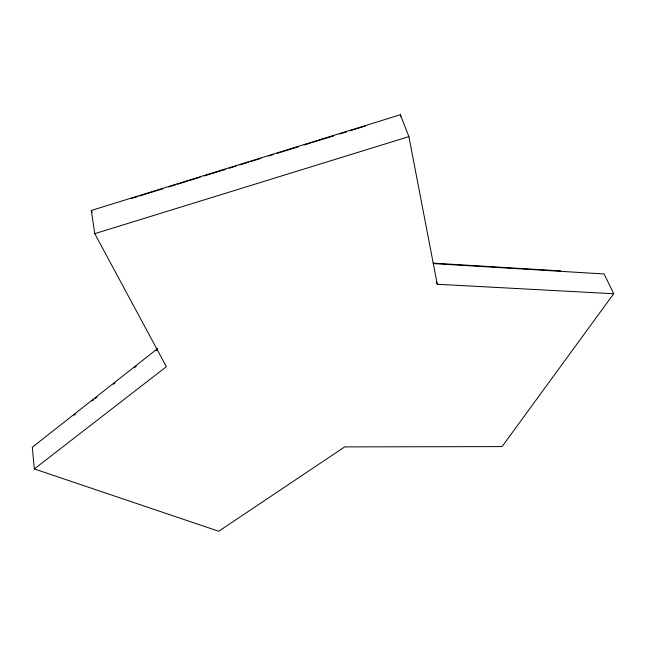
<?xml version="1.0" encoding="UTF-8"?>
<svg xmlns="http://www.w3.org/2000/svg" width="646" height="646" viewBox="0 0 646 646"><rect width="100%" height="100%" fill="white"/><g stroke="black" fill="none" stroke-linecap="round" stroke-linejoin="round"><path stroke-width="0.97" d="M433.547 263.592L604.131 273.969L613.7 293.744L502.047 446.596L344.673 446.903L218.719 531.254L34.327 468.931L32.3 447.258L157.664 348.541M73.999 415.265L75.574 414.021M92.136 400.988L93.71 399.753M95.285 398.509L96.868 397.266M113.421 384.233L115.004 382.997M134.715 367.485L136.29 366.242M156.001 350.73L157.576 349.486M34.327 468.931L166.377 366.678L94.768 233.674L91.296 210.459L400.358 114.746L408.886 136.629L437.277 284.256L613.7 293.744M131.13 198.588L137.856 196.505M139.778 195.916L162.849 188.769M168.614 186.985L175.341 184.901M177.27 184.304L187.841 181.033M189.762 180.436L200.333 177.157M204.176 175.97L225.325 169.422M229.168 168.235L235.903 166.151M239.747 164.956L248.395 162.275M250.317 161.686L260.887 158.407M268.583 156.025L273.387 154.539M277.231 153.344L298.379 146.804M304.145 145.011L310.871 142.928M312.793 142.338L333.942 135.789M339.707 133.997L346.442 131.913M350.285 130.726L365.66 125.962M94.768 233.674L408.886 136.629M432.973 263.124L560.857 270.916M91.296 210.459L92.233 212.235M436.268 281.527L437.277 284.256M400.358 114.746L400.746 116.716"/></g></svg>
